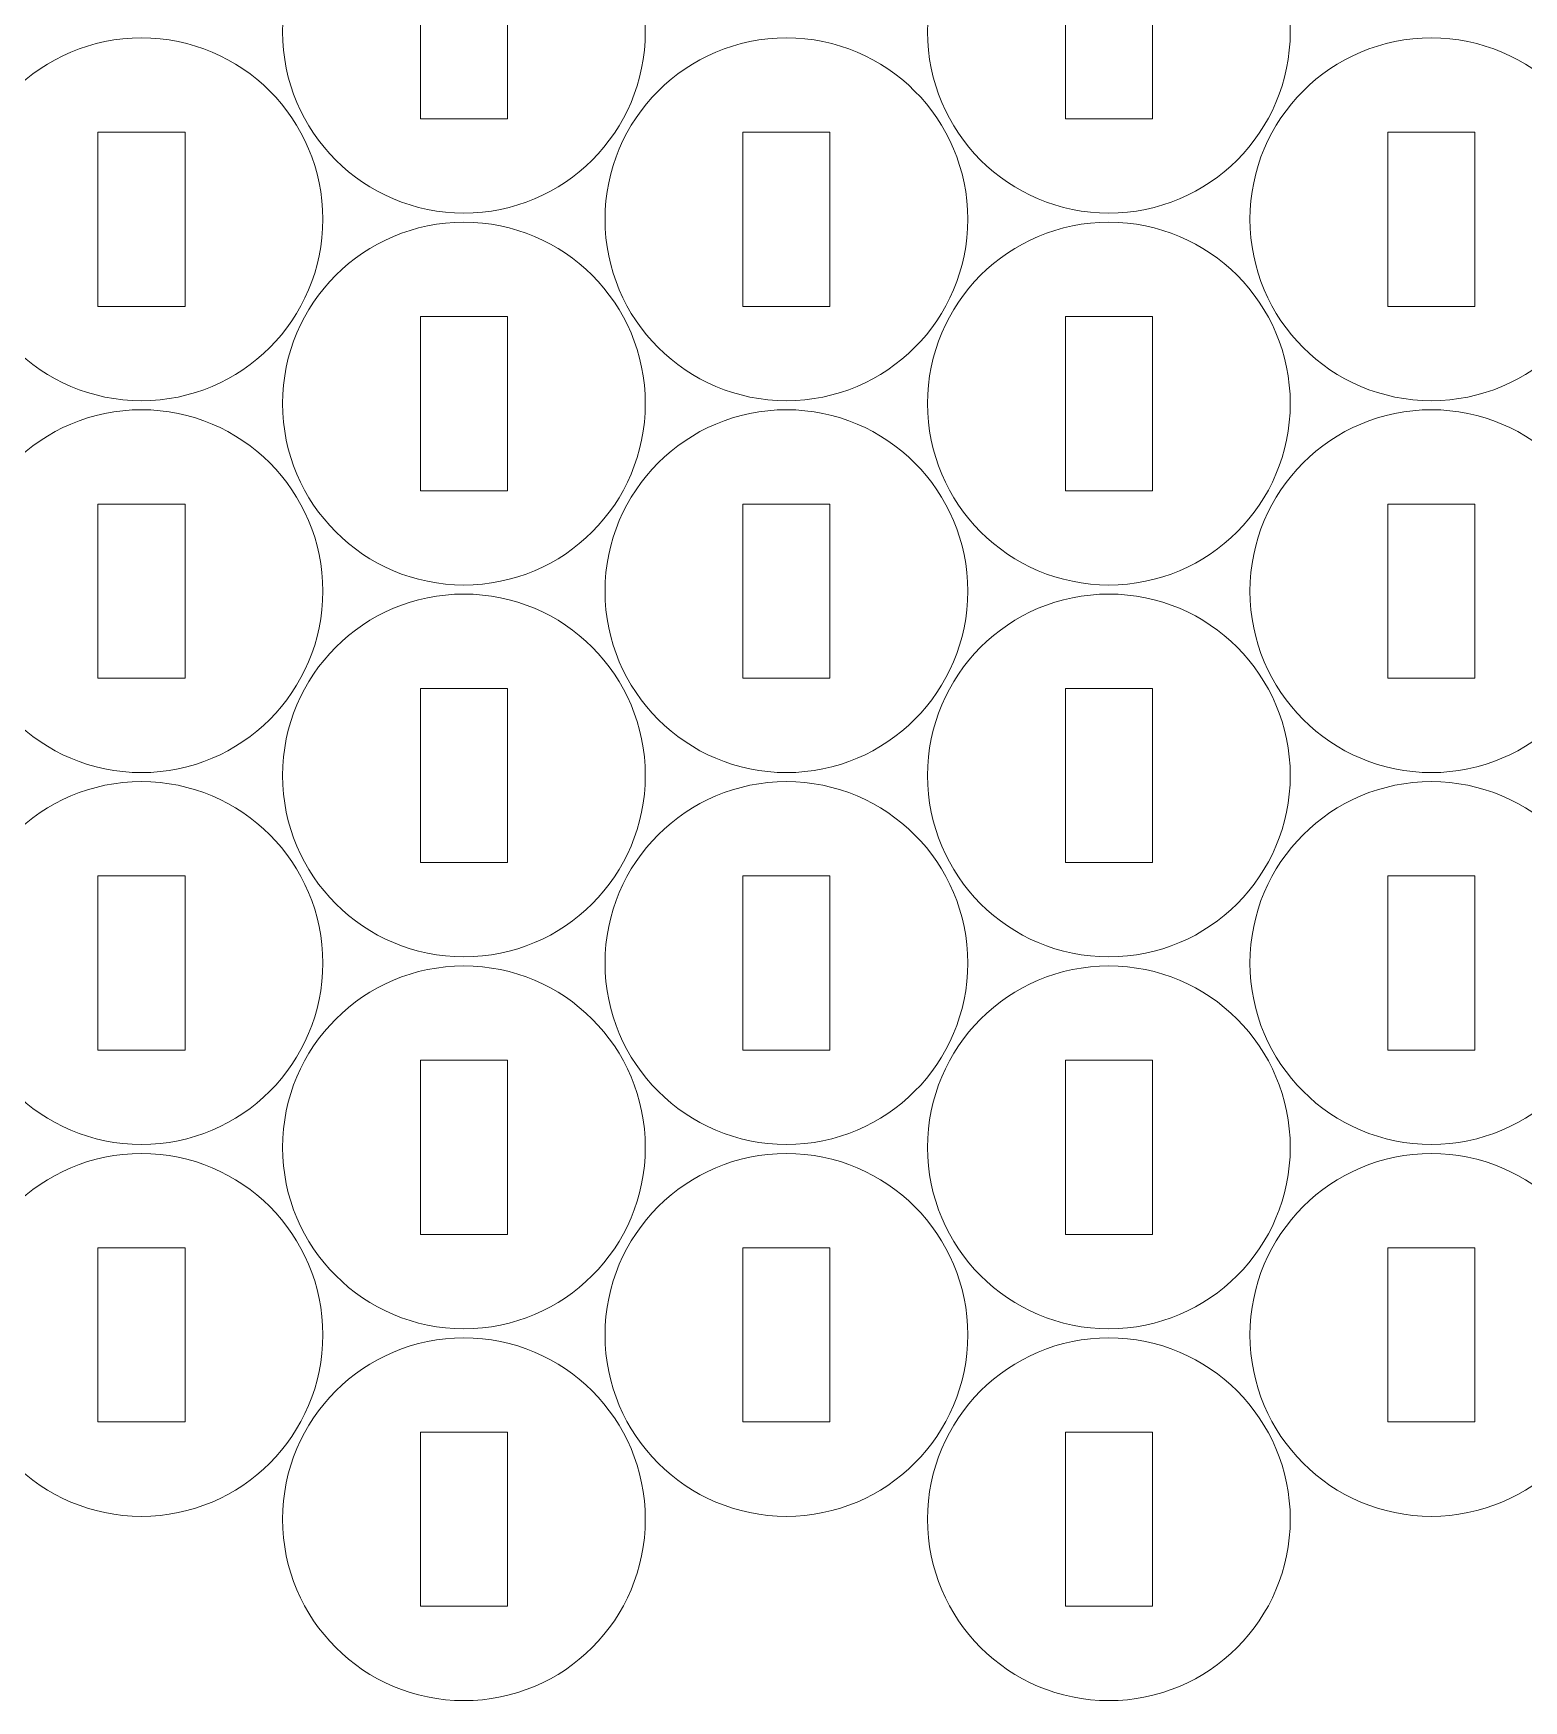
# Model space of a CAD drawing. Header units: millimetres. Extents: x -300 to 301, y -200 to 200.
# Drawn here: x 101.5 to 152.9, y -197.9 to -140.5 of the extents above; entities that cross this region are included whole.
import ezdxf

# ---------------------------------------------------------------- set-up
doc = ezdxf.new("R2010")
doc.units = ezdxf.units.MM
doc.header["$MEASUREMENT"] = 0
doc.layers.add('Camada 1', color=7, linetype='Continuous')

msp = doc.modelspace()

# ---------------------------------------------------------------- linework, layer by layer
at = {"layer": 'Camada 1', "lineweight": 20}
for points in [[(122.5829, -140.4078), (122.5829, -143.8595), (119.7846, -146.6578), (116.3329, -146.6578), (116.3329, -146.6578), (112.8812, -146.6578), (110.0829, -143.8595), (110.0829, -140.4078), (110.0829, -140.4078), (110.0829, -136.9561), (112.8812, -134.1578), (116.3329, -134.1578), (116.3329, -134.1578), (119.7846, -134.1578), (122.5829, -136.9561), (122.5829, -140.4078)], [(144.8079, -140.4078), (144.8079, -143.8595), (142.0096, -146.6578), (138.5579, -146.6578), (138.5579, -146.6578), (135.1062, -146.6578), (132.3079, -143.8595), (132.3079, -140.4078), (132.3079, -140.4078), (132.3079, -136.9561), (135.1062, -134.1578), (138.5579, -134.1578), (138.5579, -134.1578), (142.0096, -134.1578), (144.8079, -136.9561), (144.8079, -140.4078)], [(117.8329, -137.4078), (117.8329, -137.4078), (117.8329, -143.4078), (117.8329, -143.4078), (117.8329, -143.4078), (117.8329, -143.4078), (114.8329, -143.4078), (114.8329, -143.4078), (114.8329, -143.4078), (114.8329, -143.4078), (114.8329, -137.4078), (114.8329, -137.4078), (114.8329, -137.4078), (114.8329, -137.4078), (117.8329, -137.4078), (117.8329, -137.4078)], [(140.0579, -137.4078), (140.0579, -137.4078), (140.0579, -143.4078), (140.0579, -143.4078), (140.0579, -143.4078), (140.0579, -143.4078), (137.0579, -143.4078), (137.0579, -143.4078), (137.0579, -143.4078), (137.0579, -143.4078), (137.0579, -137.4078), (137.0579, -137.4078), (137.0579, -137.4078), (137.0579, -137.4078), (140.0579, -137.4078), (140.0579, -137.4078)], [(111.4704, -146.8695), (111.4704, -150.3212), (108.6721, -153.1195), (105.2204, -153.1195), (105.2204, -153.1195), (101.7687, -153.1195), (98.9704, -150.3212), (98.9704, -146.8695), (98.9704, -146.8695), (98.9704, -143.4178), (101.7687, -140.6195), (105.2204, -140.6195), (105.2204, -140.6195), (108.6721, -140.6195), (111.4704, -143.4178), (111.4704, -146.8695)], [(133.6954, -146.8695), (133.6954, -150.3212), (130.8971, -153.1195), (127.4454, -153.1195), (127.4454, -153.1195), (123.9937, -153.1195), (121.1954, -150.3212), (121.1954, -146.8695), (121.1954, -146.8695), (121.1954, -143.4178), (123.9937, -140.6195), (127.4454, -140.6195), (127.4454, -140.6195), (130.8971, -140.6195), (133.6954, -143.4178), (133.6954, -146.8695)], [(155.9204, -146.8695), (155.9204, -150.3212), (153.1221, -153.1195), (149.6704, -153.1195), (149.6704, -153.1195), (146.2187, -153.1195), (143.4204, -150.3212), (143.4204, -146.8695), (143.4204, -146.8695), (143.4204, -143.4178), (146.2187, -140.6195), (149.6704, -140.6195), (149.6704, -140.6195), (153.1221, -140.6195), (155.9204, -143.4178), (155.9204, -146.8695)], [(106.7204, -143.8695), (106.7204, -143.8695), (106.7204, -149.8695), (106.7204, -149.8695), (106.7204, -149.8695), (106.7204, -149.8695), (103.7204, -149.8695), (103.7204, -149.8695), (103.7204, -149.8695), (103.7204, -149.8695), (103.7204, -143.8695), (103.7204, -143.8695), (103.7204, -143.8695), (103.7204, -143.8695), (106.7204, -143.8695), (106.7204, -143.8695)], [(128.9454, -143.8695), (128.9454, -143.8695), (128.9454, -149.8695), (128.9454, -149.8695), (128.9454, -149.8695), (128.9454, -149.8695), (125.9454, -149.8695), (125.9454, -149.8695), (125.9454, -149.8695), (125.9454, -149.8695), (125.9454, -143.8695), (125.9454, -143.8695), (125.9454, -143.8695), (125.9454, -143.8695), (128.9454, -143.8695), (128.9454, -143.8695)], [(151.1704, -143.8695), (151.1704, -143.8695), (151.1704, -149.8695), (151.1704, -149.8695), (151.1704, -149.8695), (151.1704, -149.8695), (148.1704, -149.8695), (148.1704, -149.8695), (148.1704, -149.8695), (148.1704, -149.8695), (148.1704, -143.8695), (148.1704, -143.8695), (148.1704, -143.8695), (148.1704, -143.8695), (151.1704, -143.8695), (151.1704, -143.8695)], [(122.5829, -153.2195), (122.5829, -156.6712), (119.7846, -159.4695), (116.3329, -159.4695), (116.3329, -159.4695), (112.8812, -159.4695), (110.0829, -156.6712), (110.0829, -153.2195), (110.0829, -153.2195), (110.0829, -149.7678), (112.8812, -146.9695), (116.3329, -146.9695), (116.3329, -146.9695), (119.7846, -146.9695), (122.5829, -149.7678), (122.5829, -153.2195)], [(144.8079, -153.2195), (144.8079, -156.6712), (142.0096, -159.4695), (138.5579, -159.4695), (138.5579, -159.4695), (135.1062, -159.4695), (132.3079, -156.6712), (132.3079, -153.2195), (132.3079, -153.2195), (132.3079, -149.7678), (135.1062, -146.9695), (138.5579, -146.9695), (138.5579, -146.9695), (142.0096, -146.9695), (144.8079, -149.7678), (144.8079, -153.2195)], [(117.8329, -150.2195), (117.8329, -150.2195), (117.8329, -156.2195), (117.8329, -156.2195), (117.8329, -156.2195), (117.8329, -156.2195), (114.8329, -156.2195), (114.8329, -156.2195), (114.8329, -156.2195), (114.8329, -156.2195), (114.8329, -150.2195), (114.8329, -150.2195), (114.8329, -150.2195), (114.8329, -150.2195), (117.8329, -150.2195), (117.8329, -150.2195)], [(140.0579, -150.2195), (140.0579, -150.2195), (140.0579, -156.2195), (140.0579, -156.2195), (140.0579, -156.2195), (140.0579, -156.2195), (137.0579, -156.2195), (137.0579, -156.2195), (137.0579, -156.2195), (137.0579, -156.2195), (137.0579, -150.2195), (137.0579, -150.2195), (137.0579, -150.2195), (137.0579, -150.2195), (140.0579, -150.2195), (140.0579, -150.2195)], [(111.4704, -159.6812), (111.4704, -163.1329), (108.6721, -165.9312), (105.2204, -165.9312), (105.2204, -165.9312), (101.7687, -165.9312), (98.9704, -163.1329), (98.9704, -159.6812), (98.9704, -159.6812), (98.9704, -156.2295), (101.7687, -153.4312), (105.2204, -153.4312), (105.2204, -153.4312), (108.6721, -153.4312), (111.4704, -156.2295), (111.4704, -159.6812)], [(133.6954, -159.6812), (133.6954, -163.1329), (130.8971, -165.9312), (127.4454, -165.9312), (127.4454, -165.9312), (123.9937, -165.9312), (121.1954, -163.1329), (121.1954, -159.6812), (121.1954, -159.6812), (121.1954, -156.2295), (123.9937, -153.4312), (127.4454, -153.4312), (127.4454, -153.4312), (130.8971, -153.4312), (133.6954, -156.2295), (133.6954, -159.6812)], [(155.9204, -159.6812), (155.9204, -163.1329), (153.1221, -165.9312), (149.6704, -165.9312), (149.6704, -165.9312), (146.2187, -165.9312), (143.4204, -163.1329), (143.4204, -159.6812), (143.4204, -159.6812), (143.4204, -156.2295), (146.2187, -153.4312), (149.6704, -153.4312), (149.6704, -153.4312), (153.1221, -153.4312), (155.9204, -156.2295), (155.9204, -159.6812)], [(106.7204, -156.6812), (106.7204, -156.6812), (106.7204, -162.6812), (106.7204, -162.6812), (106.7204, -162.6812), (106.7204, -162.6812), (103.7204, -162.6812), (103.7204, -162.6812), (103.7204, -162.6812), (103.7204, -162.6812), (103.7204, -156.6812), (103.7204, -156.6812), (103.7204, -156.6812), (103.7204, -156.6812), (106.7204, -156.6812), (106.7204, -156.6812)], [(128.9454, -156.6812), (128.9454, -156.6812), (128.9454, -162.6812), (128.9454, -162.6812), (128.9454, -162.6812), (128.9454, -162.6812), (125.9454, -162.6812), (125.9454, -162.6812), (125.9454, -162.6812), (125.9454, -162.6812), (125.9454, -156.6812), (125.9454, -156.6812), (125.9454, -156.6812), (125.9454, -156.6812), (128.9454, -156.6812), (128.9454, -156.6812)], [(151.1704, -156.6812), (151.1704, -156.6812), (151.1704, -162.6812), (151.1704, -162.6812), (151.1704, -162.6812), (151.1704, -162.6812), (148.1704, -162.6812), (148.1704, -162.6812), (148.1704, -162.6812), (148.1704, -162.6812), (148.1704, -156.6812), (148.1704, -156.6812), (148.1704, -156.6812), (148.1704, -156.6812), (151.1704, -156.6812), (151.1704, -156.6812)], [(122.5829, -166.0312), (122.5829, -169.4829), (119.7846, -172.2812), (116.3329, -172.2812), (116.3329, -172.2812), (112.8812, -172.2812), (110.0829, -169.4829), (110.0829, -166.0312), (110.0829, -166.0312), (110.0829, -162.5795), (112.8812, -159.7812), (116.3329, -159.7812), (116.3329, -159.7812), (119.7846, -159.7812), (122.5829, -162.5795), (122.5829, -166.0312)], [(144.8079, -166.0312), (144.8079, -169.4829), (142.0096, -172.2812), (138.5579, -172.2812), (138.5579, -172.2812), (135.1062, -172.2812), (132.3079, -169.4829), (132.3079, -166.0312), (132.3079, -166.0312), (132.3079, -162.5795), (135.1062, -159.7812), (138.5579, -159.7812), (138.5579, -159.7812), (142.0096, -159.7812), (144.8079, -162.5795), (144.8079, -166.0312)], [(117.8329, -163.0312), (117.8329, -163.0312), (117.8329, -169.0312), (117.8329, -169.0312), (117.8329, -169.0312), (117.8329, -169.0312), (114.8329, -169.0312), (114.8329, -169.0312), (114.8329, -169.0312), (114.8329, -169.0312), (114.8329, -163.0312), (114.8329, -163.0312), (114.8329, -163.0312), (114.8329, -163.0312), (117.8329, -163.0312), (117.8329, -163.0312)], [(140.0579, -163.0312), (140.0579, -163.0312), (140.0579, -169.0312), (140.0579, -169.0312), (140.0579, -169.0312), (140.0579, -169.0312), (137.0579, -169.0312), (137.0579, -169.0312), (137.0579, -169.0312), (137.0579, -169.0312), (137.0579, -163.0312), (137.0579, -163.0312), (137.0579, -163.0312), (137.0579, -163.0312), (140.0579, -163.0312), (140.0579, -163.0312)], [(111.4704, -172.4929), (111.4704, -175.9446), (108.6721, -178.7429), (105.2204, -178.7429), (105.2204, -178.7429), (101.7687, -178.7429), (98.9704, -175.9446), (98.9704, -172.4929), (98.9704, -172.4929), (98.9704, -169.0412), (101.7687, -166.2429), (105.2204, -166.2429), (105.2204, -166.2429), (108.6721, -166.2429), (111.4704, -169.0412), (111.4704, -172.4929)], [(133.6954, -172.4929), (133.6954, -175.9446), (130.8971, -178.7429), (127.4454, -178.7429), (127.4454, -178.7429), (123.9937, -178.7429), (121.1954, -175.9446), (121.1954, -172.4929), (121.1954, -172.4929), (121.1954, -169.0412), (123.9937, -166.2429), (127.4454, -166.2429), (127.4454, -166.2429), (130.8971, -166.2429), (133.6954, -169.0412), (133.6954, -172.4929)], [(155.9204, -172.4929), (155.9204, -175.9446), (153.1221, -178.7429), (149.6704, -178.7429), (149.6704, -178.7429), (146.2187, -178.7429), (143.4204, -175.9446), (143.4204, -172.4929), (143.4204, -172.4929), (143.4204, -169.0412), (146.2187, -166.2429), (149.6704, -166.2429), (149.6704, -166.2429), (153.1221, -166.2429), (155.9204, -169.0412), (155.9204, -172.4929)], [(106.7204, -169.4929), (106.7204, -169.4929), (106.7204, -175.4929), (106.7204, -175.4929), (106.7204, -175.4929), (106.7204, -175.4929), (103.7204, -175.4929), (103.7204, -175.4929), (103.7204, -175.4929), (103.7204, -175.4929), (103.7204, -169.4929), (103.7204, -169.4929), (103.7204, -169.4929), (103.7204, -169.4929), (106.7204, -169.4929), (106.7204, -169.4929)], [(128.9454, -169.4929), (128.9454, -169.4929), (128.9454, -175.4929), (128.9454, -175.4929), (128.9454, -175.4929), (128.9454, -175.4929), (125.9454, -175.4929), (125.9454, -175.4929), (125.9454, -175.4929), (125.9454, -175.4929), (125.9454, -169.4929), (125.9454, -169.4929), (125.9454, -169.4929), (125.9454, -169.4929), (128.9454, -169.4929), (128.9454, -169.4929)], [(151.1704, -169.4929), (151.1704, -169.4929), (151.1704, -175.4929), (151.1704, -175.4929), (151.1704, -175.4929), (151.1704, -175.4929), (148.1704, -175.4929), (148.1704, -175.4929), (148.1704, -175.4929), (148.1704, -175.4929), (148.1704, -169.4929), (148.1704, -169.4929), (148.1704, -169.4929), (148.1704, -169.4929), (151.1704, -169.4929), (151.1704, -169.4929)], [(122.5829, -178.8429), (122.5829, -182.2946), (119.7846, -185.0929), (116.3329, -185.0929), (116.3329, -185.0929), (112.8812, -185.0929), (110.0829, -182.2946), (110.0829, -178.8429), (110.0829, -178.8429), (110.0829, -175.3912), (112.8812, -172.5929), (116.3329, -172.5929), (116.3329, -172.5929), (119.7846, -172.5929), (122.5829, -175.3912), (122.5829, -178.8429)], [(144.8079, -178.8429), (144.8079, -182.2946), (142.0096, -185.0929), (138.5579, -185.0929), (138.5579, -185.0929), (135.1062, -185.0929), (132.3079, -182.2946), (132.3079, -178.8429), (132.3079, -178.8429), (132.3079, -175.3912), (135.1062, -172.5929), (138.5579, -172.5929), (138.5579, -172.5929), (142.0096, -172.5929), (144.8079, -175.3912), (144.8079, -178.8429)], [(117.8329, -175.8429), (117.8329, -175.8429), (117.8329, -181.8429), (117.8329, -181.8429), (117.8329, -181.8429), (117.8329, -181.8429), (114.8329, -181.8429), (114.8329, -181.8429), (114.8329, -181.8429), (114.8329, -181.8429), (114.8329, -175.8429), (114.8329, -175.8429), (114.8329, -175.8429), (114.8329, -175.8429), (117.8329, -175.8429), (117.8329, -175.8429)], [(140.0579, -175.8429), (140.0579, -175.8429), (140.0579, -181.8429), (140.0579, -181.8429), (140.0579, -181.8429), (140.0579, -181.8429), (137.0579, -181.8429), (137.0579, -181.8429), (137.0579, -181.8429), (137.0579, -181.8429), (137.0579, -175.8429), (137.0579, -175.8429), (137.0579, -175.8429), (137.0579, -175.8429), (140.0579, -175.8429), (140.0579, -175.8429)], [(111.4704, -185.3046), (111.4704, -188.7563), (108.6721, -191.5546), (105.2204, -191.5546), (105.2204, -191.5546), (101.7687, -191.5546), (98.9704, -188.7563), (98.9704, -185.3046), (98.9704, -185.3046), (98.9704, -181.8529), (101.7687, -179.0546), (105.2204, -179.0546), (105.2204, -179.0546), (108.6721, -179.0546), (111.4704, -181.8529), (111.4704, -185.3046)], [(133.6954, -185.3046), (133.6954, -188.7563), (130.8971, -191.5546), (127.4454, -191.5546), (127.4454, -191.5546), (123.9937, -191.5546), (121.1954, -188.7563), (121.1954, -185.3046), (121.1954, -185.3046), (121.1954, -181.8529), (123.9937, -179.0546), (127.4454, -179.0546), (127.4454, -179.0546), (130.8971, -179.0546), (133.6954, -181.8529), (133.6954, -185.3046)], [(155.9204, -185.3046), (155.9204, -188.7563), (153.1221, -191.5546), (149.6704, -191.5546), (149.6704, -191.5546), (146.2187, -191.5546), (143.4204, -188.7563), (143.4204, -185.3046), (143.4204, -185.3046), (143.4204, -181.8529), (146.2187, -179.0546), (149.6704, -179.0546), (149.6704, -179.0546), (153.1221, -179.0546), (155.9204, -181.8529), (155.9204, -185.3046)], [(106.7204, -182.3046), (106.7204, -182.3046), (106.7204, -188.3046), (106.7204, -188.3046), (106.7204, -188.3046), (106.7204, -188.3046), (103.7204, -188.3046), (103.7204, -188.3046), (103.7204, -188.3046), (103.7204, -188.3046), (103.7204, -182.3046), (103.7204, -182.3046), (103.7204, -182.3046), (103.7204, -182.3046), (106.7204, -182.3046), (106.7204, -182.3046)], [(128.9454, -182.3046), (128.9454, -182.3046), (128.9454, -188.3046), (128.9454, -188.3046), (128.9454, -188.3046), (128.9454, -188.3046), (125.9454, -188.3046), (125.9454, -188.3046), (125.9454, -188.3046), (125.9454, -188.3046), (125.9454, -182.3046), (125.9454, -182.3046), (125.9454, -182.3046), (125.9454, -182.3046), (128.9454, -182.3046), (128.9454, -182.3046)], [(151.1704, -182.3046), (151.1704, -182.3046), (151.1704, -188.3046), (151.1704, -188.3046), (151.1704, -188.3046), (151.1704, -188.3046), (148.1704, -188.3046), (148.1704, -188.3046), (148.1704, -188.3046), (148.1704, -188.3046), (148.1704, -182.3046), (148.1704, -182.3046), (148.1704, -182.3046), (148.1704, -182.3046), (151.1704, -182.3046), (151.1704, -182.3046)], [(122.5829, -191.6546), (122.5829, -195.1063), (119.7846, -197.9046), (116.3329, -197.9046), (116.3329, -197.9046), (112.8812, -197.9046), (110.0829, -195.1063), (110.0829, -191.6546), (110.0829, -191.6546), (110.0829, -188.2029), (112.8812, -185.4046), (116.3329, -185.4046), (116.3329, -185.4046), (119.7846, -185.4046), (122.5829, -188.2029), (122.5829, -191.6546)], [(144.8079, -191.6546), (144.8079, -195.1063), (142.0096, -197.9046), (138.5579, -197.9046), (138.5579, -197.9046), (135.1062, -197.9046), (132.3079, -195.1063), (132.3079, -191.6546), (132.3079, -191.6546), (132.3079, -188.2029), (135.1062, -185.4046), (138.5579, -185.4046), (138.5579, -185.4046), (142.0096, -185.4046), (144.8079, -188.2029), (144.8079, -191.6546)], [(117.8329, -188.6546), (117.8329, -188.6546), (117.8329, -194.6546), (117.8329, -194.6546), (117.8329, -194.6546), (117.8329, -194.6546), (114.8329, -194.6546), (114.8329, -194.6546), (114.8329, -194.6546), (114.8329, -194.6546), (114.8329, -188.6546), (114.8329, -188.6546), (114.8329, -188.6546), (114.8329, -188.6546), (117.8329, -188.6546), (117.8329, -188.6546)], [(140.0579, -188.6546), (140.0579, -188.6546), (140.0579, -194.6546), (140.0579, -194.6546), (140.0579, -194.6546), (140.0579, -194.6546), (137.0579, -194.6546), (137.0579, -194.6546), (137.0579, -194.6546), (137.0579, -194.6546), (137.0579, -188.6546), (137.0579, -188.6546), (137.0579, -188.6546), (137.0579, -188.6546), (140.0579, -188.6546), (140.0579, -188.6546)]]:
    msp.add_open_spline(points, degree=3, knots=[0, 0, 0, 0, 0.2, 0.2, 0.2, 0.2, 0.4, 0.4, 0.4, 0.4, 0.6, 0.6, 0.6, 0.6, 1, 1, 1, 1], dxfattribs=at)

doc.saveas('drawing.dxf')
